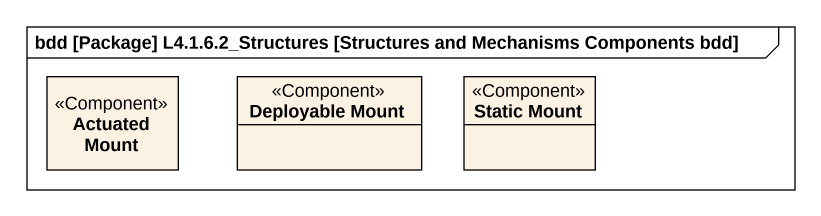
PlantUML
@startuml
mainframe bdd [Package] L4.1.6.2_Structures [Structures and Mechanisms Components bdd]
hide circle
hide empty members
class "Actuated Mount" as Actuated_Mount <<Component>>
class "Deployable Mount" as Deployable_Mount <<Component>>
class "Static Mount" as Static_Mount <<Component>>
@enduml
